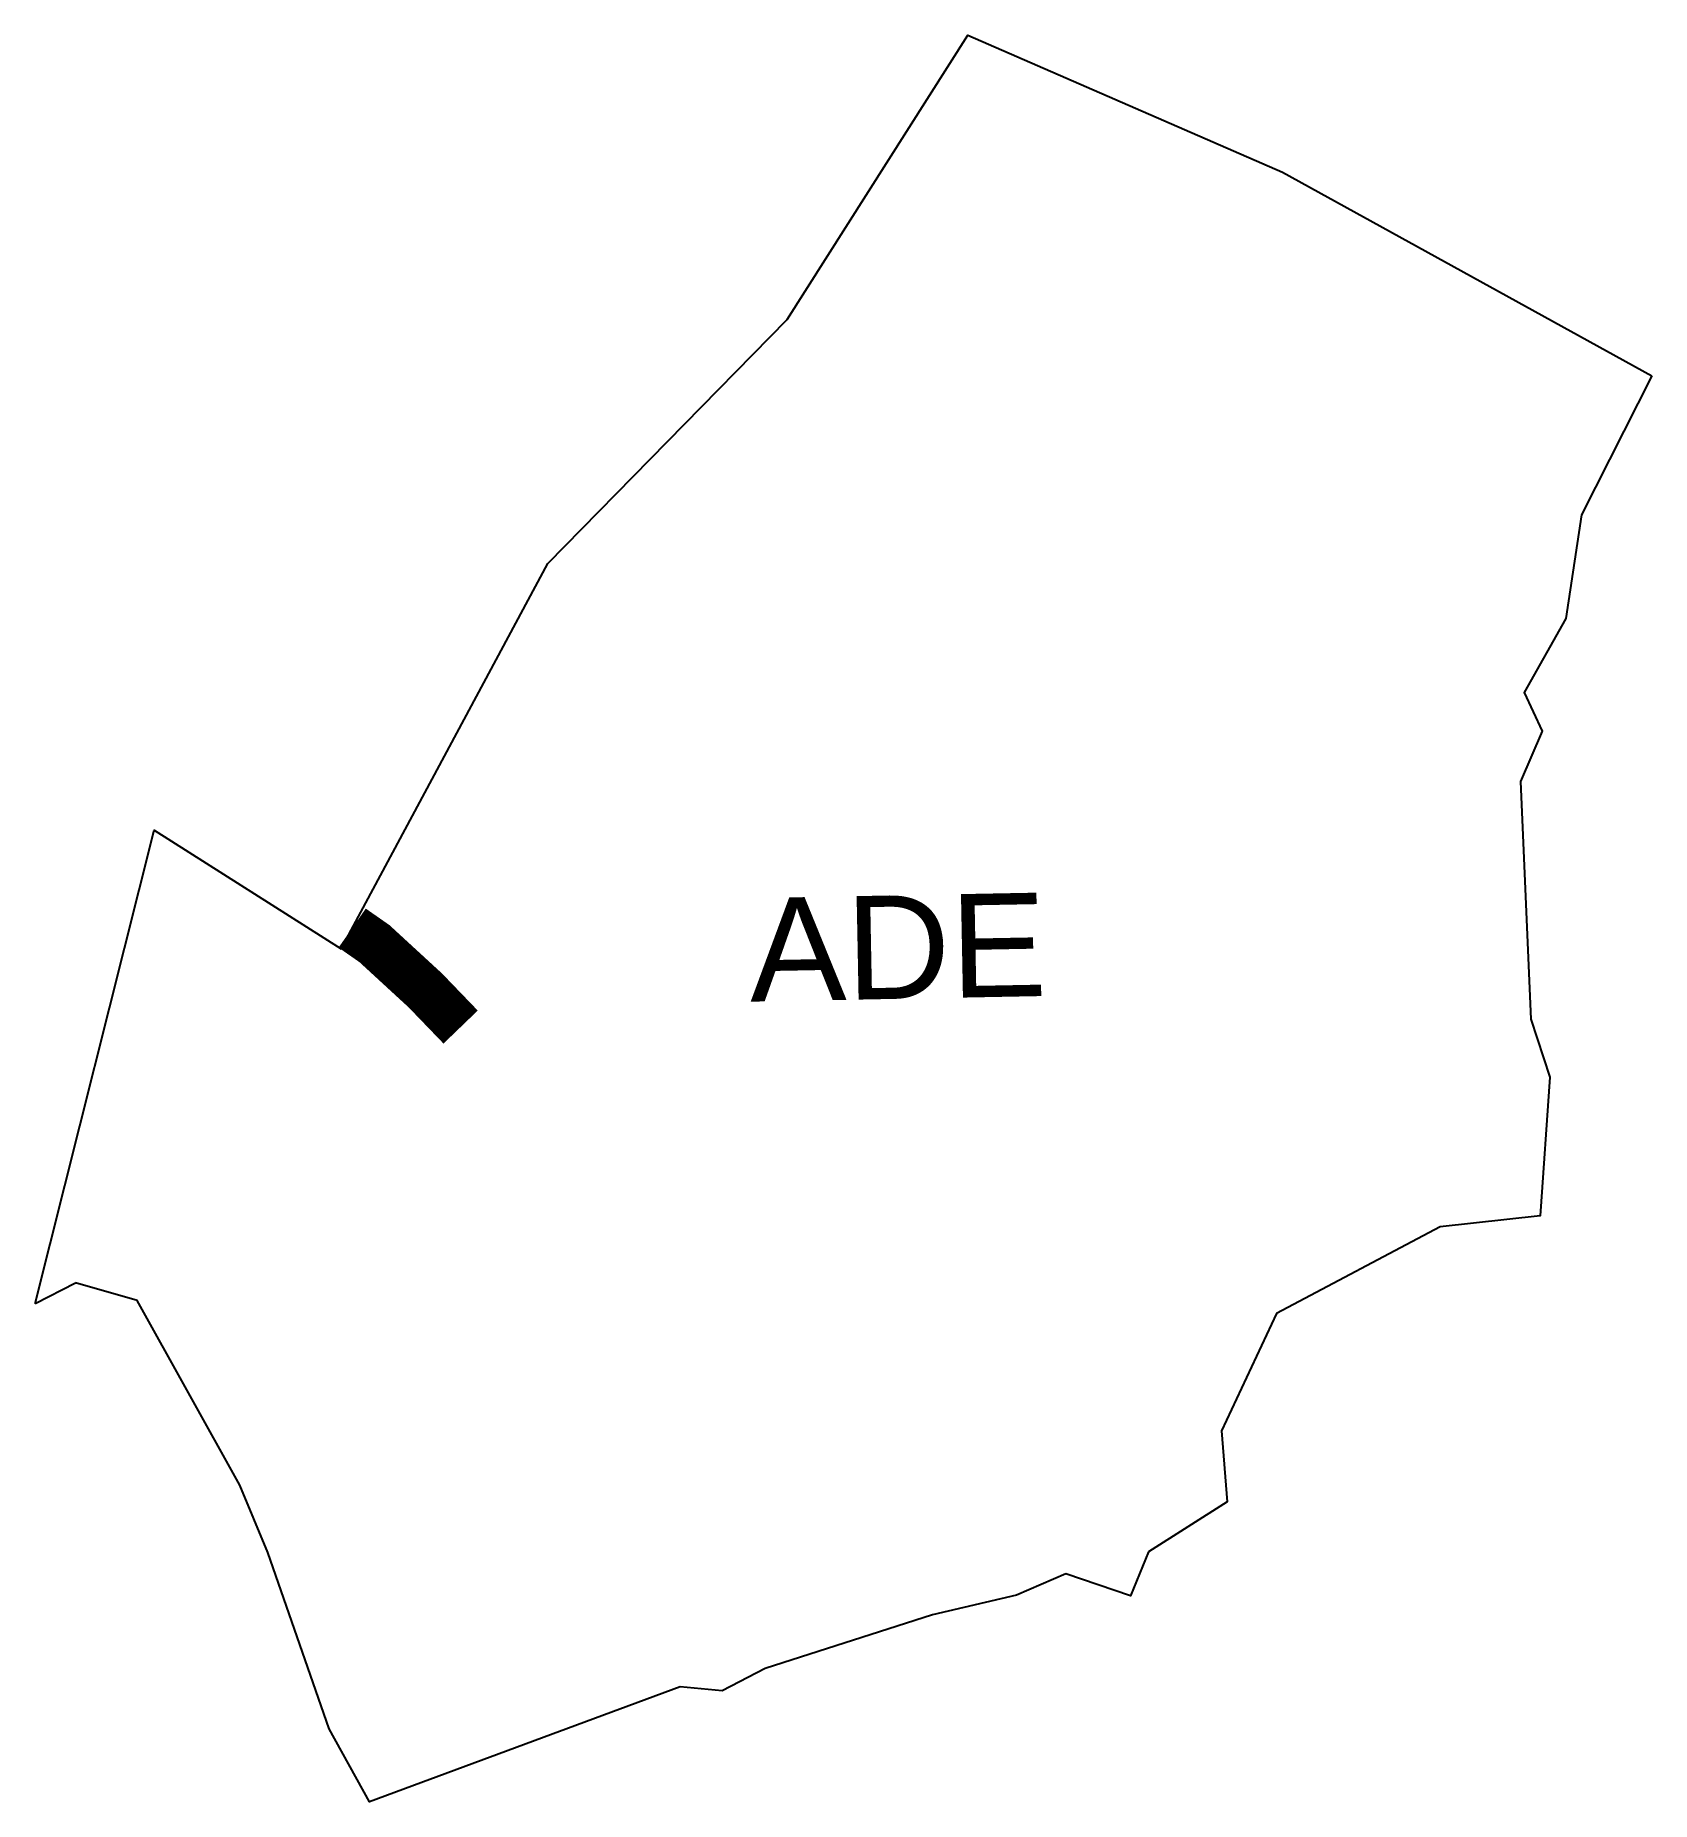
# Model space of a CAD drawing. Header units: metres. Extents: x 295202 to 296901, y 1978172 to 1980028.
import ezdxf

# ---------------------------------------------------------------- set-up
doc = ezdxf.new("R2010")
doc.units = ezdxf.units.M
for name, color, linetype in [('UNPROTECTED DUE TO CREEK', 150, 'Continuous'), ('village', 3, 'Continuous'), ('VILLAGE NAME', 250, 'Continuous')]:
    doc.layers.add(name, color=color, linetype=linetype)
doc.styles.get("Standard").update_dxf_attribs({"font": 'simplex.shx'})

msp = doc.modelspace()

# ---------------------------------------------------------------- linework, layer by layer
at = {"layer": 'UNPROTECTED DUE TO CREEK', "const_width": 50, "flags": 128}
msp.add_lwpolyline([(295649, 1978985.8), (295611.9, 1979024.3), (295558.5, 1979073.4), (295535, 1979089.8)], dxfattribs=at)
at = {"layer": 'village', "flags": 128}
msp.add_lwpolyline([(295201.9, 1978695.4), (295244.1, 1978717.1)], dxfattribs=at)
at = {"layer": 'village', "color": 3, "true_color": 0x00ff00}
for points in [[(295201.9, 1978695.4, 0), (295327, 1979192.8, 0), (295523.3, 1979067.9, 0), (295740.5, 1979472.9, 0), (295992.4, 1979729.2, 0), (296182.2, 1980028, 0), (296513, 1979884.3, 0), (296901, 1979670.2, 0)], [(296901, 1979670.2, 0), (296827.2, 1979524.1, 0), (296810.8, 1979415.2, 0), (296766.8, 1979337.3, 0), (296786, 1979296.8, 0), (296763, 1979244, 0), (296773.8, 1978994.2, 0), (296793.9, 1978933, 0), (296783.6, 1978787.6, 0), (296678.8, 1978775.7, 0), (296506.6, 1978684.8, 0), (296448.9, 1978561.4, 0), (296454.6, 1978486.8, 0), (296372.2, 1978434.2, 0), (296353.1, 1978388, 0), (296285.3, 1978411.2, 0), (296233.2, 1978388.8, 0), (296144.9, 1978368.1, 0), (295969, 1978311.9, 0), (295924, 1978288.2, 0), (295879.6, 1978292.6, 0), (295553.2, 1978171.8, 0), (295510.9, 1978248.2, 0), (295446.4, 1978433.6, 0), (295416.8, 1978504.3, 0), (295309, 1978698.3, 0), (295244.1, 1978717.1, 0)]]:
    msp.add_polyline3d(points, dxfattribs=at)

# ---------------------------------------------------------------- texts
at = {"layer": 'VILLAGE NAME', "insert": (295951.5, 1979121.2), "char_height": 108.748, "attachment_point": 1, "rotation": 1.1028}
msp.add_mtext_dynamic_manual_height_columns('{\\fArial|b0|i0|c0|p34;ADE}', width=1571.314, gutter_width=543.7, heights=[0], dxfattribs=at)

doc.saveas('drawing.dxf')
